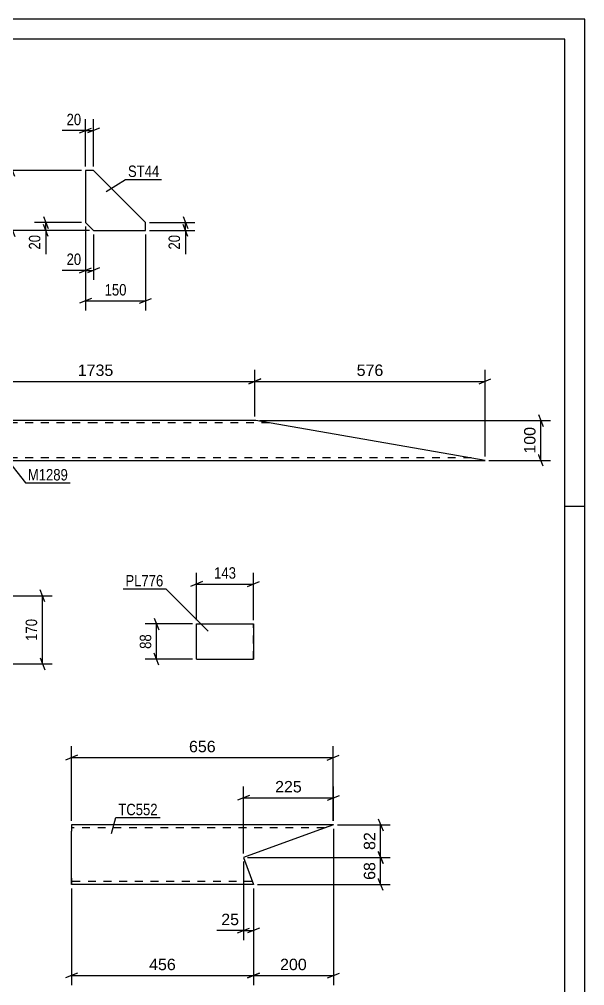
# Model space of a CAD drawing. Header units: millimetres. Extents: x 0 to 594, y 0 to 420.
# Drawn here: x 452.3 to 594, y 178 to 420 of the extents above; entities that cross this region are included whole.
import ezdxf

# ---------------------------------------------------------------- set-up
doc = ezdxf.new("R2010")
doc.units = ezdxf.units.MM
doc.linetypes.add('DXK_LINE_DOT2', pattern=[3.9198, 1.9599, -1.9599])
doc.styles.add('Arial', font='ARIAL.TTF', dxfattribs={"height": 0.2})
doc.styles.add('Arial Narrow', font='ARIALN.TTF', dxfattribs={"height": 0.2})

# ---------------------------------------------------------------- blocks, each defined once
blk = doc.blocks.new('Unknown-284929775-1131')
at = {"color": 5, "linetype": 'Continuous'}
for p, q in [((594, 420), (0, 420)), ((594, 0), (594, 420)), ((589, 415), (5, 415)), ((589, 5), (589, 415)), ((594, 298), (589, 298))]:
    blk.add_line(p, q, dxfattribs=at)
blk = doc.blocks.new('Part-284929775-17776 - 17775')
at = {"color": 2, "linetype": 'Continuous'}
for p, q in [((465.38, 218.33), (465.38, 216.73)), ((531.02, 218.33), (465.38, 218.33)), ((531.02, 218.33), (526.62, 216.73)), ((465.38, 204.93), (465.38, 216.73)), ((526.62, 216.73), (508.5, 210.13)), ((508.5, 210.13), (510.98, 203.33)), ((465.38, 203.33), (465.38, 204.93)), ((510.98, 203.33), (465.38, 203.33))]:
    blk.add_line(p, q, dxfattribs=at)
at = {"color": 7, "linetype": 'DXK_LINE_DOT2'}
for p, q in [((465.38, 218.33), (465.38, 217.86)), ((528.82, 217.53), (465.38, 217.53)), ((465.38, 204.93), (465.38, 203.45)), ((510.69, 204.13), (465.38, 204.13))]:
    blk.add_line(p, q, dxfattribs=at)
blk = doc.blocks.new('Part-284929775-7459 - 7453')
at = {"color": 2, "linetype": 'Continuous'}
for p, q in [((496.73, 268.59), (496.72, 268.59)), ((496.72, 268.59), (511.04, 268.59)), ((496.72, 259.79), (496.72, 268.59)), ((496.73, 259.79), (496.73, 268.59)), ((511.04, 268.59), (511.04, 259.79)), ((496.73, 259.79), (496.72, 259.79)), ((496.72, 259.79), (511.04, 259.79))]:
    blk.add_line(p, q, dxfattribs=at)
at = {"color": 7, "linetype": 'DXK_LINE_DOT2'}
for p in [(511.04, 268.59), (511.04, 259.79)]:
    blk.add_line(p, (511.04, 268.59), dxfattribs=at)
blk = doc.blocks.new('Part-284929775-17886 - 17885')
at = {"color": 2, "linetype": 'Continuous'}
for p, q in [((430.78, 318.37), (431.46, 319.57)), ((471.46, 319.57), (431.46, 319.57)), ((511.56, 319.57), (471.56, 319.57)), ((569.02, 309.57), (511.56, 319.57)), ((430.78, 318.37), (425.72, 309.57)), ((425.72, 309.57), (471.46, 309.57)), ((471.56, 309.57), (569.02, 309.57))]:
    blk.add_line(p, q, dxfattribs=at)
at = {"color": 7, "linetype": 'DXK_LINE_DOT2'}
for p, q in [((431.46, 319.57), (431.26, 319.22)), ((471.46, 318.97), (431.12, 318.97)), ((515.01, 318.97), (471.56, 318.97)), ((471.46, 310.17), (426.06, 310.17)), ((565.57, 310.17), (471.56, 310.17))]:
    blk.add_line(p, q, dxfattribs=at)
blk = doc.blocks.new('Part-284929775-5798 - 5792')
at = {"color": 2, "linetype": 'Continuous'}
for p, q in [((470.94, 382.14), (468.94, 382.14)), ((468.94, 382.14), (468.94, 369.14)), ((483.94, 369.14), (470.94, 382.14)), ((468.94, 369.14), (470.94, 367.14)), ((483.94, 367.14), (483.94, 369.14)), ((470.94, 367.14), (483.94, 367.14))]:
    blk.add_line(p, q, dxfattribs=at)
blk = doc.blocks.new('StraightDimension-284929775-17827 - 17775')
at = {"color": 7, "linetype": 'Continuous'}
for p, q in [((508.5, 209.13), (508.5, 189.43)), ((510.98, 202.33), (510.98, 189.43)), ((507, 191.23), (510, 192.43)), ((508.5, 191.83), (510.98, 191.83)), ((512.48, 192.43), (509.48, 191.23))]:
    blk.add_line(p, q, dxfattribs=at)
at = {"color": 0}
blk.add_wipeout([(507.98, 192.58), (507.98, 196.78), (502.33, 196.78), (502.33, 192.58)], dxfattribs=at)
at = {"color": 7, "linetype": 'Continuous'}
blk.add_line((508.5, 191.83), (501.8, 191.83), dxfattribs=at)
blk.add_line((508.5, 191.83), (501.8, 191.83), dxfattribs=at)
at = {"color": 3, "style": 'Arial'}
blk.add_text('25', height=2.865, dxfattribs=at).set_placement((502.93, 193.18))
blk = doc.blocks.new('StraightDimension-284929775-17803 - 17775')
at = {"color": 7, "linetype": 'Continuous'}
for p, q in [((531.02, 217.33), (531.02, 178.16)), ((510.98, 202.33), (510.98, 178.16)), ((512.48, 181.16), (509.48, 179.96)), ((510.98, 180.56), (531.02, 180.56)), ((529.52, 179.96), (532.52, 181.16))]:
    blk.add_line(p, q, dxfattribs=at)
at = {"color": 0}
blk.add_wipeout([(524.93, 181.31), (524.93, 185.51), (517.06, 185.51), (517.06, 181.31)], dxfattribs=at)
at = {"color": 3, "style": 'Arial'}
blk.add_text('200', height=2.865, dxfattribs=at).set_placement((517.66, 181.91))
blk = doc.blocks.new('StraightDimension-284929775-17789 - 17775')
at = {"color": 7, "linetype": 'Continuous'}
for p, q in [((465.38, 219.33), (465.38, 237.98)), ((530.98, 219.33), (530.98, 237.98)), ((466.88, 235.73), (463.88, 234.53)), ((465.38, 235.13), (530.98, 235.13)), ((529.48, 234.53), (532.48, 235.73))]:
    blk.add_line(p, q, dxfattribs=at)
at = {"color": 0}
blk.add_wipeout([(502.11, 235.88), (502.11, 240.08), (494.24, 240.08), (494.24, 235.88)], dxfattribs=at)
at = {"color": 3, "style": 'Arial'}
blk.add_text('656', height=2.865, dxfattribs=at).set_placement((494.84, 236.48))
blk = doc.blocks.new('StraightDimension-284929775-17804 - 17775')
at = {"color": 7, "linetype": 'Continuous'}
for p, q in [((465.38, 202.33), (465.38, 178.16)), ((510.98, 202.33), (510.98, 178.16)), ((466.88, 181.16), (463.88, 179.96)), ((465.38, 180.56), (510.98, 180.56)), ((509.48, 179.96), (512.48, 181.16))]:
    blk.add_line(p, q, dxfattribs=at)
at = {"color": 0}
blk.add_wipeout([(492.11, 181.31), (492.11, 185.51), (484.24, 185.51), (484.24, 181.31)], dxfattribs=at)
at = {"color": 3, "style": 'Arial'}
blk.add_text('456', height=2.865, dxfattribs=at).set_placement((484.84, 181.91))
blk = doc.blocks.new('StraightDimension-284929775-17838 - 17775')
at = {"color": 7, "linetype": 'Continuous'}
for p, q in [((532.02, 218.33), (545.27, 218.33)), ((542.27, 219.83), (543.47, 216.83)), ((542.87, 210.13), (542.87, 218.33)), ((543.47, 208.63), (542.27, 211.63)), ((509.5, 210.13), (545.27, 210.13))]:
    blk.add_line(p, q, dxfattribs=at)
at = {"color": 0}
blk.add_wipeout([(542.12, 217.05), (537.92, 217.05), (537.92, 211.41), (542.12, 211.41)], dxfattribs=at)
at = {"color": 3, "style": 'Arial'}
blk.add_text('82', height=2.865, rotation=90.0002, dxfattribs=at).set_placement((541.52, 212.01))
blk = doc.blocks.new('StraightDimension-284929775-17839 - 17775')
at = {"color": 7, "linetype": 'Continuous'}
for p, q in [((542.27, 211.63), (543.47, 208.63)), ((509.5, 210.13), (545.27, 210.13)), ((542.87, 203.33), (542.87, 210.13)), ((511.98, 203.33), (545.27, 203.33)), ((543.47, 201.83), (542.27, 204.83))]:
    blk.add_line(p, q, dxfattribs=at)
at = {"color": 0}
blk.add_wipeout([(542.12, 209.55), (537.92, 209.55), (537.92, 203.91), (542.12, 203.91)], dxfattribs=at)
at = {"color": 3, "style": 'Arial'}
blk.add_text('68', height=2.865, rotation=90.0002, dxfattribs=at).set_placement((541.52, 204.51))
blk = doc.blocks.new('StraightDimension-284929775-17862 - 17775')
at = {"color": 7, "linetype": 'Continuous'}
for p, q in [((508.5, 211.13), (508.5, 227.92)), ((531.02, 219.33), (531.02, 227.92)), ((510, 225.67), (507, 224.47)), ((508.5, 225.07), (531.02, 225.07)), ((529.52, 224.47), (532.52, 225.67))]:
    blk.add_line(p, q, dxfattribs=at)
at = {"color": 0}
blk.add_wipeout([(523.69, 225.82), (523.69, 230.02), (515.82, 230.02), (515.82, 225.82)], dxfattribs=at)
at = {"color": 3, "style": 'Arial'}
blk.add_text('225', height=2.865, dxfattribs=at).set_placement((516.42, 226.42))
blk = doc.blocks.new('StraightDimension-284929775-7461 - 7453')
at = {"color": 7, "linetype": 'Continuous'}
for p, q in [((496.72, 269.59), (496.72, 281.44)), ((511.04, 269.59), (511.04, 281.44)), ((498.22, 279.19), (495.22, 277.99)), ((496.72, 278.59), (511.04, 278.59)), ((509.54, 277.99), (512.54, 279.19))]:
    blk.add_line(p, q, dxfattribs=at)
at = {"color": 0}
blk.add_wipeout([(507.22, 279.34), (507.22, 283.54), (500.54, 283.54), (500.54, 279.34)], dxfattribs=at)
at = {"color": 3, "style": 'Arial Narrow'}
blk.add_text('143', height=2.863, dxfattribs=at).set_placement((501.14, 279.94))
blk = doc.blocks.new('StraightDimension-284929775-7472 - 7453')
at = {"color": 7, "linetype": 'Continuous'}
for p, q in [((486.12, 270.09), (487.32, 267.09)), ((495.72, 268.59), (483.87, 268.59)), ((486.72, 259.79), (486.72, 268.59)), ((495.72, 259.79), (483.87, 259.79)), ((487.32, 258.29), (486.12, 261.29))]:
    blk.add_line(p, q, dxfattribs=at)
at = {"color": 0}
blk.add_wipeout([(485.97, 266.62), (481.77, 266.62), (481.77, 261.76), (485.97, 261.76)], dxfattribs=at)
at = {"color": 3, "style": 'Arial Narrow'}
blk.add_text('88', height=2.863, rotation=90.0002, dxfattribs=at).set_placement((485.37, 262.36))
blk = doc.blocks.new('StraightDimension-284929775-17895 - 17885')
at = {"color": 7, "linetype": 'Continuous'}
for p, q in [((511.37, 320.57), (511.37, 332.2)), ((569.02, 310.57), (569.02, 332.2)), ((512.87, 329.95), (509.87, 328.75)), ((511.37, 329.35), (569.02, 329.35)), ((567.52, 328.75), (570.52, 329.95))]:
    blk.add_line(p, q, dxfattribs=at)
at = {"color": 0}
blk.add_wipeout([(544.13, 330.1), (544.13, 334.3), (536.26, 334.3), (536.26, 330.1)], dxfattribs=at)
at = {"color": 3, "style": 'Arial'}
blk.add_text('576', height=2.865, dxfattribs=at).set_placement((536.86, 330.7))
blk = doc.blocks.new('StraightDimension-284929775-17977 - 17885')
at = {"color": 7, "linetype": 'Continuous'}
for p, q in [((512.56, 319.57), (585.42, 319.57)), ((582.42, 321.07), (583.62, 318.07)), ((583.02, 309.57), (583.02, 319.57)), ((583.62, 308.07), (582.42, 311.07)), ((570.02, 309.57), (585.42, 309.57))]:
    blk.add_line(p, q, dxfattribs=at)
at = {"color": 0}
blk.add_wipeout([(582.27, 318.51), (578.07, 318.51), (578.07, 310.64), (582.27, 310.64)], dxfattribs=at)
at = {"color": 3, "style": 'Arial'}
blk.add_text('100', height=2.865, rotation=90.0002, dxfattribs=at).set_placement((581.67, 311.24))
blk = doc.blocks.new('StraightDimension-284929775-17896 - 17885')
at = {"color": 7, "linetype": 'Continuous'}
for p, q in [((431.46, 320.57), (431.46, 332.2)), ((511.37, 320.57), (511.37, 332.2)), ((432.96, 329.95), (429.96, 328.75)), ((431.46, 329.35), (511.37, 329.35)), ((509.87, 328.75), (512.87, 329.95))]:
    blk.add_line(p, q, dxfattribs=at)
at = {"color": 0}
blk.add_wipeout([(476.46, 330.1), (476.46, 334.3), (466.37, 334.3), (466.37, 330.1)], dxfattribs=at)
at = {"color": 3, "style": 'Arial'}
blk.add_text('1735', height=2.865, dxfattribs=at).set_placement((466.97, 330.7))
blk = doc.blocks.new('StraightDimension-284929775-5800 - 5792')
at = {"color": 7, "linetype": 'Continuous'}
for p, q in [((451.21, 380.64), (450.01, 383.64)), ((467.94, 382.14), (447.76, 382.14)), ((450.61, 367.14), (450.61, 382.14)), ((450.01, 368.64), (451.21, 365.64)), ((469.94, 367.14), (447.76, 367.14))]:
    blk.add_line(p, q, dxfattribs=at)
at = {"color": 0}
blk.add_wipeout([(449.86, 377.98), (445.66, 377.98), (445.66, 371.29), (449.86, 371.29)], dxfattribs=at)
at = {"color": 3, "style": 'Arial Narrow'}
blk.add_text('150', height=2.863, rotation=90.0002, dxfattribs=at).set_placement((449.26, 371.89))
blk = doc.blocks.new('StraightDimension-284929775-5838 - 5792')
at = {"color": 7, "linetype": 'Continuous'}
for p, q in [((468.94, 383.14), (468.94, 394.99)), ((470.94, 383.14), (470.94, 394.99)), ((467.44, 391.54), (470.44, 392.74)), ((468.94, 392.14), (470.94, 392.14)), ((472.44, 392.74), (469.44, 391.54))]:
    blk.add_line(p, q, dxfattribs=at)
at = {"color": 0}
blk.add_wipeout([(468.42, 392.89), (468.42, 397.09), (463.56, 397.09), (463.56, 392.89)], dxfattribs=at)
at = {"color": 7, "linetype": 'Continuous'}
blk.add_line((468.94, 392.14), (463.04, 392.14), dxfattribs=at)
blk.add_line((468.94, 392.14), (463.04, 392.14), dxfattribs=at)
at = {"color": 3, "style": 'Arial Narrow'}
blk.add_text('20', height=2.863, dxfattribs=at).set_placement((464.16, 393.49))
blk = doc.blocks.new('StraightDimension-284929775-5811 - 5792')
at = {"color": 7, "linetype": 'Continuous'}
for p, q in [((468.94, 368.14), (468.94, 347.09)), ((483.94, 366.14), (483.94, 347.09)), ((470.44, 350.09), (467.44, 348.89)), ((468.94, 349.49), (483.94, 349.49)), ((482.44, 348.89), (485.44, 350.09))]:
    blk.add_line(p, q, dxfattribs=at)
at = {"color": 0}
blk.add_wipeout([(479.78, 350.24), (479.78, 354.44), (473.1, 354.44), (473.1, 350.24)], dxfattribs=at)
at = {"color": 3, "style": 'Arial Narrow'}
blk.add_text('150', height=2.863, dxfattribs=at).set_placement((473.7, 350.84))
blk = doc.blocks.new('StraightDimension-284929775-5820 - 5792')
at = {"color": 7, "linetype": 'Continuous'}
for p, q in [((458.34, 370.64), (459.54, 367.64)), ((467.94, 369.14), (456.09, 369.14)), ((459.54, 365.64), (458.34, 368.64)), ((458.94, 367.14), (458.94, 369.14)), ((469.94, 367.14), (456.09, 367.14))]:
    blk.add_line(p, q, dxfattribs=at)
at = {"color": 0}
blk.add_wipeout([(458.19, 366.61), (453.99, 366.61), (453.99, 361.75), (458.19, 361.75)], dxfattribs=at)
at = {"color": 7, "linetype": 'Continuous'}
blk.add_line((458.94, 367.14), (458.94, 361.23), dxfattribs=at)
blk.add_line((458.94, 367.14), (458.94, 361.23), dxfattribs=at)
at = {"color": 3, "style": 'Arial Narrow'}
blk.add_text('20', height=2.863, rotation=90.0002, dxfattribs=at).set_placement((457.59, 362.35))
blk = doc.blocks.new('StraightDimension-284929775-5831 - 5792')
at = {"color": 7, "linetype": 'Continuous'}
for p, q in [((493.34, 370.64), (494.54, 367.64)), ((484.94, 369.14), (496.34, 369.14)), ((494.54, 365.64), (493.34, 368.64)), ((493.94, 367.14), (493.94, 369.14)), ((484.94, 367.14), (496.34, 367.14))]:
    blk.add_line(p, q, dxfattribs=at)
at = {"color": 0}
blk.add_wipeout([(493.19, 366.61), (488.99, 366.61), (488.99, 361.75), (493.19, 361.75)], dxfattribs=at)
at = {"color": 7, "linetype": 'Continuous'}
blk.add_line((493.94, 367.14), (493.94, 361.23), dxfattribs=at)
blk.add_line((493.94, 367.14), (493.94, 361.23), dxfattribs=at)
at = {"color": 3, "style": 'Arial Narrow'}
blk.add_text('20', height=2.863, rotation=90.0002, dxfattribs=at).set_placement((492.59, 362.35))
blk = doc.blocks.new('StraightDimension-284929775-5849 - 5792')
at = {"color": 7, "linetype": 'Continuous'}
for p, q in [((468.94, 368.14), (468.94, 354.74)), ((470.94, 366.14), (470.94, 354.74)), ((467.44, 356.54), (470.44, 357.74)), ((468.94, 357.14), (470.94, 357.14)), ((472.44, 357.74), (469.44, 356.54))]:
    blk.add_line(p, q, dxfattribs=at)
at = {"color": 0}
blk.add_wipeout([(468.42, 357.89), (468.42, 362.09), (463.56, 362.09), (463.56, 357.89)], dxfattribs=at)
at = {"color": 7, "linetype": 'Continuous'}
blk.add_line((468.94, 357.14), (463.04, 357.14), dxfattribs=at)
blk.add_line((468.94, 357.14), (463.04, 357.14), dxfattribs=at)
at = {"color": 3, "style": 'Arial Narrow'}
blk.add_text('20', height=2.863, dxfattribs=at).set_placement((464.16, 358.49))
blk = doc.blocks.new('StraightDimension-284929775-6328 - 6320')
at = {"color": 7, "linetype": 'Continuous'}
for p, q in [((458.72, 274.13), (457.52, 277.13)), ((449.12, 275.63), (460.52, 275.63)), ((458.12, 258.63), (458.12, 275.63)), ((457.52, 260.13), (458.72, 257.13)), ((449.12, 258.63), (460.52, 258.63))]:
    blk.add_line(p, q, dxfattribs=at)
at = {"color": 0}
blk.add_wipeout([(457.37, 270.47), (453.17, 270.47), (453.17, 263.78), (457.37, 263.78)], dxfattribs=at)
at = {"color": 3, "style": 'Arial Narrow'}
blk.add_text('170', height=2.863, rotation=90.0002, dxfattribs=at).set_placement((456.77, 264.38))
blk = doc.blocks.new('Mark-284929775-17875 - 17775')
at = {"color": 0}
blk.add_wipeout([(486.98, 220.71), (486.98, 223.71), (477.12, 223.71), (477.12, 220.71)], dxfattribs=at)
blk.add_wipeout([(486.98, 220.71), (486.98, 223.71), (477.12, 223.71), (477.12, 220.71)], dxfattribs=at)
at = {"color": 30, "linetype": 'Continuous'}
for p, q in [((475.44, 216.17), (476.52, 220.11)), ((476.52, 220.11), (487.58, 220.11))]:
    blk.add_line(p, q, dxfattribs=at)
at = {"color": 3, "style": 'Arial Narrow'}
blk.add_text('TC552', height=2.863, dxfattribs=at).set_placement((477.12, 220.71))
blk = doc.blocks.new('Mark-284929775-7455 - 7453')
at = {"color": 0}
blk.add_wipeout([(488.41, 278), (488.41, 281), (478.91, 281), (478.91, 278)], dxfattribs=at)
blk.add_wipeout([(488.41, 278), (488.41, 281), (478.91, 281), (478.91, 278)], dxfattribs=at)
at = {"color": 30, "linetype": 'Continuous'}
for p in [(478.31, 277.4), (499.62, 266.8)]:
    blk.add_line(p, (489.01, 277.4), dxfattribs=at)
at = {"color": 3, "style": 'Arial Narrow'}
blk.add_text('PL776', height=2.863, dxfattribs=at).set_placement((478.91, 278))
blk = doc.blocks.new('Mark-284929775-17991 - 17885')
at = {"color": 0}
blk.add_wipeout([(464.5, 304.53), (464.5, 307.53), (454.45, 307.53), (454.45, 304.53)], dxfattribs=at)
blk.add_wipeout([(464.5, 304.53), (464.5, 307.53), (454.45, 307.53), (454.45, 304.53)], dxfattribs=at)
at = {"color": 30, "linetype": 'Continuous'}
for p, q in [((448.62, 310.58), (453.85, 303.93)), ((453.85, 303.93), (465.1, 303.93))]:
    blk.add_line(p, q, dxfattribs=at)
at = {"color": 3, "style": 'Arial Narrow'}
blk.add_text('M1289', height=2.863, dxfattribs=at).set_placement((454.45, 304.53))
blk = doc.blocks.new('Mark-284929775-5794 - 5792')
at = {"color": 0}
blk.add_wipeout([(487.39, 380.52), (487.39, 383.52), (479.54, 383.52), (479.54, 380.52)], dxfattribs=at)
blk.add_wipeout([(487.39, 380.52), (487.39, 383.52), (479.54, 383.52), (479.54, 380.52)], dxfattribs=at)
at = {"color": 30, "linetype": 'Continuous'}
for p, q in [((474.06, 376.91), (478.94, 379.92)), ((478.94, 379.92), (487.99, 379.92))]:
    blk.add_line(p, q, dxfattribs=at)
at = {"color": 3, "style": 'Arial Narrow'}
blk.add_text('ST44', height=2.863, dxfattribs=at).set_placement((479.54, 380.52))

msp = doc.modelspace()

# ---------------------------------------------------------------- block references
for name in ['Unknown-284929775-1131', 'Part-284929775-5798 - 5792', 'Part-284929775-17886 - 17885', 'Part-284929775-7459 - 7453', 'Part-284929775-17776 - 17775']:
    msp.add_blockref(name, (0, 0))

# ---------------------------------------------------------------- next in the draw order: block references
for name in ['StraightDimension-284929775-5800 - 5792', 'Mark-284929775-5794 - 5792', 'StraightDimension-284929775-17895 - 17885', 'Mark-284929775-17991 - 17885', 'StraightDimension-284929775-7461 - 7453', 'StraightDimension-284929775-6328 - 6320', 'StraightDimension-284929775-17789 - 17775', 'StraightDimension-284929775-17827 - 17775']:
    msp.add_blockref(name, (0, 0))

# ---------------------------------------------------------------- next in the draw order: block references
for name in ['StraightDimension-284929775-5838 - 5792', 'StraightDimension-284929775-5811 - 5792', 'StraightDimension-284929775-17977 - 17885', 'StraightDimension-284929775-7472 - 7453', 'Mark-284929775-17875 - 17775', 'StraightDimension-284929775-17803 - 17775']:
    msp.add_blockref(name, (0, 0))

# ---------------------------------------------------------------- next in the draw order: block references
for name in ['StraightDimension-284929775-5820 - 5792', 'StraightDimension-284929775-5831 - 5792', 'StraightDimension-284929775-17896 - 17885', 'Mark-284929775-7455 - 7453', 'StraightDimension-284929775-17838 - 17775', 'StraightDimension-284929775-17804 - 17775']:
    msp.add_blockref(name, (0, 0))

# ---------------------------------------------------------------- next in the draw order: block references
for name in ['StraightDimension-284929775-5849 - 5792', 'StraightDimension-284929775-17839 - 17775']:
    msp.add_blockref(name, (0, 0))

# ---------------------------------------------------------------- next in the draw order: block references
msp.add_blockref('StraightDimension-284929775-17862 - 17775', (0, 0))

doc.saveas('drawing.dxf')
